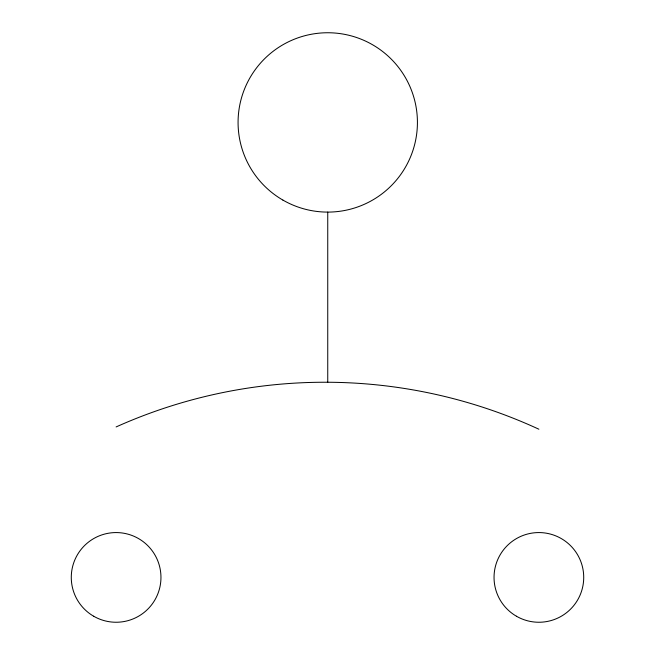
<?xml version="1.0" encoding="UTF-8"?>
<svg xmlns="http://www.w3.org/2000/svg" width="655" height="655" viewBox="0 0 655 655"><rect width="100%" height="100%" fill="white"/><g stroke="black" fill="none" stroke-linecap="round" stroke-linejoin="round"><path stroke-width="0.98" d="M327.746 212.105L327.746 382.25M116.115 426.937A510.442 510.442 0 0 1 538.885 429.213M93.698 616.24A44.835 44.835 0 0 0 160.958 577.415A44.835 44.835 0 0 0 93.698 538.582A44.835 44.835 0 0 0 93.698 616.24M516.459 616.24A44.835 44.835 0 0 0 583.72 577.415A44.835 44.835 0 0 0 516.459 538.582A44.835 44.835 0 0 0 516.459 616.24M282.911 200.086A89.678 89.678 0 0 0 417.423 122.428A89.678 89.678 0 0 0 282.911 44.761A89.678 89.678 0 0 0 282.911 200.086"/></g></svg>
